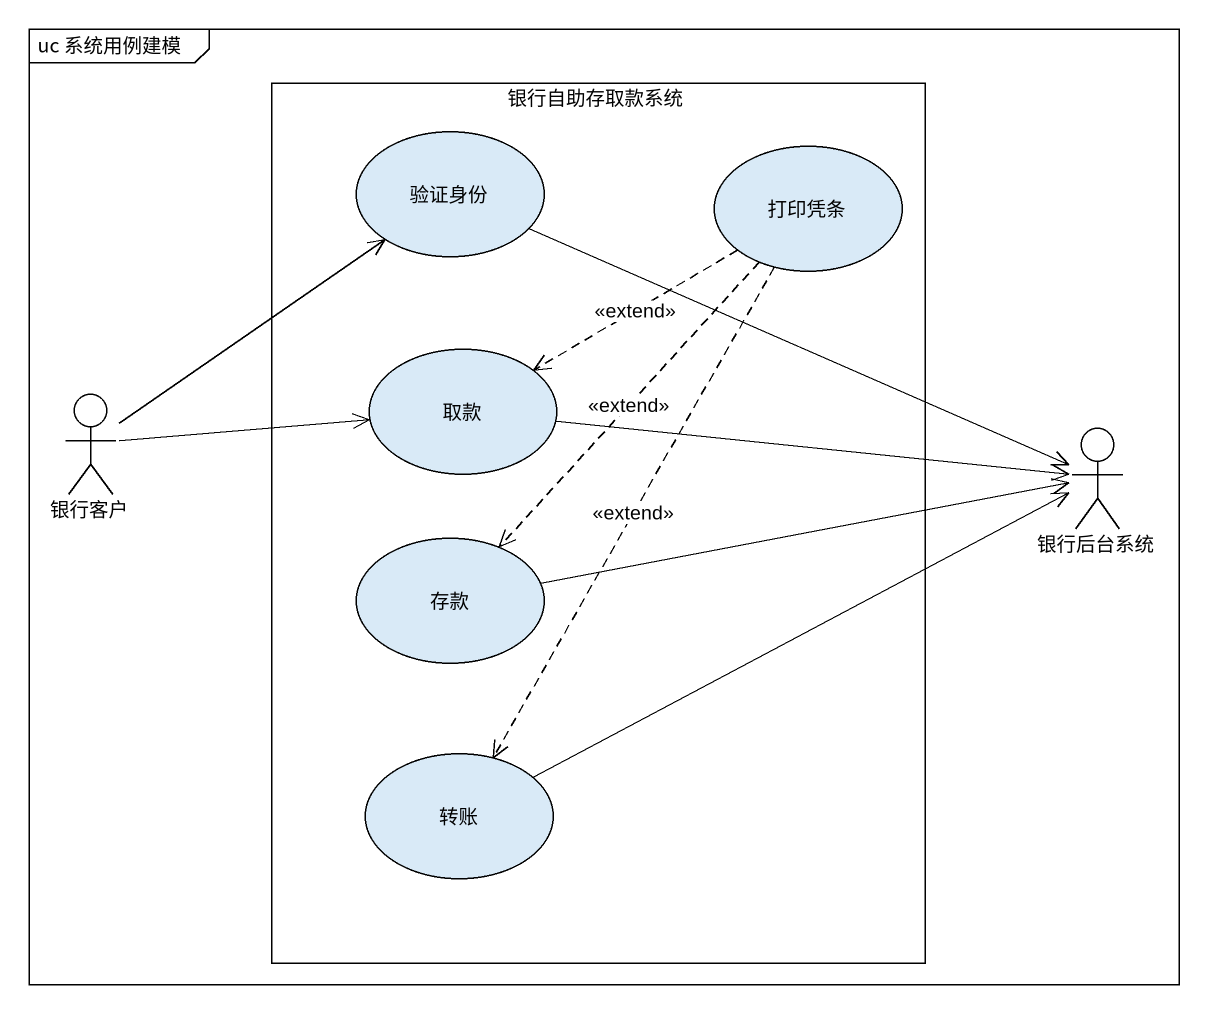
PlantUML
@startuml
mainframe uc 系统用例建模
rectangle 银行自助存取款系统 {
  usecase 验证身份
  usecase 打印凭条
  usecase 取款
  usecase 存款
  usecase 转账
}
actor 银行客户
actor 银行后台系统
验证身份 -right-> 银行后台系统
打印凭条 .left.> 取款 : <<extend>>
打印凭条 ..> 存款 : <<extend>>
打印凭条 ..> 转账 : <<extend>>
取款 -right-> 银行后台系统
银行客户 -up-> 验证身份
银行客户 -right-> 取款
存款 -right-> 银行后台系统
转账 -right-> 银行后台系统
@enduml
